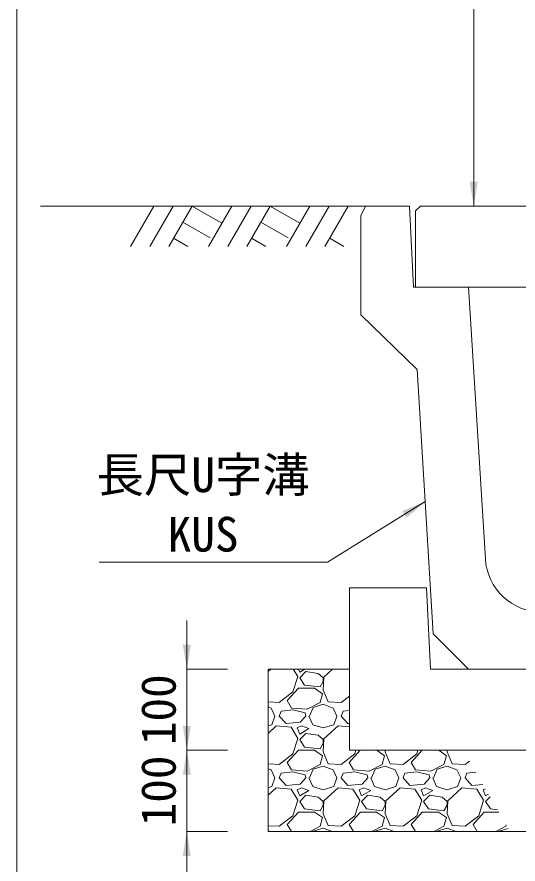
# Model space of a CAD drawing. Units: millimetres at full size, sheet at 1:40. Extents: x 206103 to 244503, y 883348 to 903496.
# Drawn here: x 221303 to 221920, y 887608 to 888651 of the extents above; entities that cross this region are included whole.
import ezdxf
from ezdxf.enums import TextEntityAlignment as Align

# ---------------------------------------------------------------- set-up
doc = ezdxf.new("R2010")
doc.units = ezdxf.units.MM
doc.header["$LTSCALE"] = 40
for name, color, linetype, lineweight in [('0_2', 7, 'Continuous', 20), ('図枠', 5, 'Continuous', 13), ('基礎ブロック', 2, 'Continuous', 13), ('基礎材', 7, 'Continuous', 15), ('寸法線', 7, 'Continuous', 13), ('引出線', 4, 'Continuous', 13), ('本体', 2, 'Continuous', 13), ('ﾊｯﾁﾝｸﾞ', 7, 'Continuous', 5)]:
    doc.layers.add(name, color=color, linetype=linetype, lineweight=lineweight)
doc.styles.add('ＭＳ ゴシック', font='')
doc.styles.get('ＭＳ ゴシック').set_extended_font_data('MS Gothic')

# ---------------------------------------------------------------- blocks, each defined once
blk = doc.blocks.new('filled_arrow')
at = {"color": 0, "linetype": 'Continuous', "lineweight": -2}
blk.add_solid([(7.5, 1.25), (0, 0), (7.5, -1.25)], dxfattribs=at)

msp = doc.modelspace()

# ---------------------------------------------------------------- linework, layer by layer
at = {"layer": '0_2'}
msp.add_line((221732.16, 888418.33), (221332.16, 888418.33), dxfattribs=at)
at = {"layer": '図枠'}
msp.add_line((221303.21, 903148.33), (221303.21, 883448.33), dxfattribs=at)
at = {"layer": '基礎ブロック'}
for p, q in [((221807.21, 887948.33), (221712.21, 887948.33)), ((221712.21, 887948.33), (221712.21, 887848.33)), ((221812.21, 887848.33), (221807.21, 887948.33)), ((221712.21, 887848.33), (221712.21, 887748.33)), ((222474.21, 887848.33), (221812.21, 887848.33)), ((221712.21, 887748.33), (222574.21, 887748.33))]:
    msp.add_line(p, q, dxfattribs=at)
at = {"layer": '基礎材'}
for p, q in [((221612.21, 887848.33), (221612.21, 887648.33)), ((221612.21, 887648.33), (222674.21, 887648.33))]:
    msp.add_line(p, q, dxfattribs=at)
at = {"layer": '基礎材', "lineweight": 13}
msp.add_line((221712.21, 887848.33), (221612.21, 887848.33), dxfattribs=at)
at = {"layer": '寸法線'}
for p, q in [((221865.21, 888418.33), (221865.21, 889418.33)), ((222321.16, 888418.33), (221865.21, 888418.33)), ((221512.21, 887688.33), (221512.21, 887908.33)), ((221562.21, 887848.33), (221512.21, 887848.33)), ((221512.21, 887588.33), (221512.21, 887808.33)), ((221562.21, 887748.33), (221512.21, 887748.33)), ((221562.21, 887748.33), (221512.21, 887748.33)), ((221562.21, 887648.33), (221512.21, 887648.33))]:
    msp.add_line(p, q, dxfattribs=at)
at = {"layer": '引出線'}
msp.add_lwpolyline([(221805.46, 888054.53), (221685.25, 887980.08), (221404.41, 887980.08)], dxfattribs=at)
at = {"layer": '本体'}
for p, q in [((221726.16, 888406.33), (221732.16, 888418.33)), ((221732.16, 888418.33), (221786.16, 888418.33)), ((221786.16, 888418.33), (221791.16, 888318.33)), ((221726.16, 888406.33), (221726.16, 888284.33)), ((221791.16, 888318.33), (221858.66, 888318.33)), ((221858.66, 888318.33), (221879.55, 887983.96)), ((221726.16, 888284.33), (221795.66, 888217.33)), ((221795.66, 888217.33), (221815.26, 887891.73)), ((221858.66, 887848.33), (221815.26, 887891.73)), ((221858.66, 887848.33), (222258.66, 887848.33))]:
    msp.add_line(p, q, dxfattribs=at)
at = {"layer": '本体', "lineweight": 20}
msp.add_lwpolyline([(221793.66, 888318.33), (222323.66, 888318.33), (222323.66, 888412.33), (222317.66, 888418.33), (221799.66, 888418.33), (221793.66, 888412.33)], close=True, dxfattribs=at)
at = {"layer": '本体'}
msp.add_arc((221949.42, 887988.33), 70, 183.57633, 270, dxfattribs=at)
at = {"layer": 'ﾊｯﾁﾝｸﾞ', "lineweight": 9}
for p, q in [((221471.6, 888418.33), (221442.95, 888368.71)), ((221495.22, 888418.33), (221466.57, 888368.71)), ((221518.84, 888418.33), (221490.19, 888368.71)), ((221518.84, 888418.33), (221555.41, 888397.22)), ((221567.6, 888418.33), (221538.95, 888368.71)), ((221591.22, 888418.33), (221562.57, 888368.71)), ((221614.84, 888418.33), (221586.19, 888368.71)), ((221614.84, 888418.33), (221651.41, 888397.22)), ((221663.59, 888418.33), (221634.95, 888368.71)), ((221687.22, 888418.33), (221658.57, 888368.71)), ((221710.84, 888418.33), (221682.19, 888368.71)), ((221507.42, 888398.55), (221540.83, 888379.26)), ((221603.42, 888398.55), (221636.83, 888379.26)), ((221496, 888378.76), (221513.41, 888368.71)), ((221591.99, 888378.76), (221609.41, 888368.71)), ((221688, 888378.76), (221705.41, 888368.71))]:
    msp.add_line(p, q, dxfattribs=at)
at = {"layer": 'ﾊｯﾁﾝｸﾞ'}
for p, q in [((221615.39, 887848.33), (221612.21, 887845.42)), ((221648.8, 887839.25), (221643.26, 887848.33)), ((221649.59, 887848.33), (221651.09, 887844.58)), ((221651.09, 887844.58), (221657.33, 887848.33)), ((221658.71, 887845.35), (221651.09, 887837.73)), ((221673.95, 887843.06), (221658.71, 887845.35)), ((221680.05, 887837.73), (221673.95, 887843.06)), ((221691.59, 887848.33), (221680.81, 887838.49)), ((221642.71, 887820.2), (221648.8, 887839.25)), ((221651.09, 887837.73), (221657.19, 887828.58)), ((221676.24, 887826.3), (221680.05, 887833.15)), ((221680.81, 887838.49), (221680.05, 887822.49)), ((221680.05, 887833.15), (221680.05, 887837.73)), ((221625.94, 887807.25), (221642.71, 887820.2)), ((221635.85, 887809.53), (221649.57, 887824.77)), ((221649.57, 887824.77), (221669.38, 887824.77)), ((221657.19, 887828.58), (221676.24, 887826.3)), ((221669.38, 887824.77), (221679.28, 887817.91)), ((221680.05, 887822.49), (221686.14, 887808.01)), ((221641.18, 887800.39), (221635.85, 887809.53)), ((221679.28, 887817.91), (221676.24, 887807.25)), ((221702.14, 887807.25), (221712.21, 887815.02)), ((221712.05, 887809.53), (221712.21, 887809.7)), ((221712.21, 887809.27), (221712.05, 887809.53)), ((221612.21, 887807.9), (221625.94, 887807.25)), ((221612.21, 887801.83), (221616.04, 887800.39)), ((221616.04, 887800.39), (221620.61, 887790.48)), ((221642.71, 887798.1), (221628.23, 887796.58)), ((221660.23, 887798.86), (221641.18, 887800.39)), ((221657.95, 887794.29), (221642.71, 887798.1)), ((221676.24, 887807.25), (221660.23, 887798.86)), ((221663.28, 887790.48), (221667.85, 887801.15)), ((221667.85, 887801.15), (221680.05, 887804.96)), ((221680.05, 887804.96), (221692.24, 887800.39)), ((221686.14, 887808.01), (221702.14, 887807.25)), ((221692.24, 887800.39), (221696.81, 887790.48)), ((221616.8, 887779.81), (221620.61, 887790.48)), ((221625.94, 887790.48), (221628.23, 887796.58)), ((221634.33, 887781.34), (221625.94, 887790.48)), ((221658.71, 887790.48), (221651.85, 887782.86)), ((221658.71, 887790.48), (221657.95, 887794.29)), ((221662.52, 887790.48), (221667.09, 887779.81)), ((221693, 887779.81), (221696.81, 887790.48)), ((221702.14, 887790.48), (221704.43, 887796.58)), ((221710.53, 887781.34), (221702.14, 887790.48)), ((221712.21, 887797.4), (221704.43, 887796.58)), ((221612.21, 887778.46), (221616.8, 887779.81)), ((221622.13, 887778.29), (221612.21, 887769.22)), ((221640.42, 887776.77), (221622.13, 887778.29)), ((221651.85, 887782.86), (221634.33, 887781.34)), ((221653.38, 887778.29), (221648.04, 887776)), ((221662.52, 887775.24), (221653.38, 887778.29)), ((221667.09, 887779.81), (221680.05, 887776)), ((221680.05, 887776), (221693, 887779.81)), ((221698.33, 887778.29), (221680.81, 887762.29)), ((221712.21, 887777.13), (221698.33, 887778.29)), ((221712.21, 887781.48), (221710.53, 887781.34)), ((221648.8, 887763.05), (221640.42, 887776.77)), ((221648.04, 887776), (221651.09, 887768.38)), ((221651.09, 887768.38), (221662.52, 887775.24)), ((221658.71, 887769.15), (221651.09, 887761.53)), ((221673.95, 887766.86), (221658.71, 887769.15)), ((221680.05, 887761.53), (221673.95, 887766.86)), ((221642.71, 887744), (221648.8, 887763.05)), ((221651.09, 887761.53), (221657.19, 887752.38)), ((221676.24, 887750.1), (221680.05, 887756.95)), ((221680.81, 887762.29), (221680.05, 887746.29)), ((221680.05, 887756.95), (221680.05, 887761.53)), ((221635.85, 887733.33), (221649.57, 887748.57)), ((221649.57, 887748.57), (221669.38, 887748.57)), ((221657.19, 887752.38), (221676.24, 887750.1)), ((221669.38, 887748.57), (221679.28, 887741.71)), ((221680.05, 887746.29), (221686.14, 887731.81)), ((221712.05, 887733.33), (221725.55, 887748.33)), ((221718.91, 887744), (221720.29, 887748.33)), ((221745.93, 887748.33), (221755.48, 887741.71)), ((221756.34, 887748.33), (221756.25, 887746.29)), ((221756.25, 887746.29), (221762.34, 887731.81)), ((221788.25, 887733.33), (221801.75, 887748.33)), ((221795.11, 887744), (221796.49, 887748.33)), ((221822.13, 887748.33), (221831.68, 887741.71)), ((221832.54, 887748.33), (221832.45, 887746.29)), ((221832.45, 887746.29), (221838.54, 887731.81)), ((221625.94, 887731.05), (221642.71, 887744)), ((221679.28, 887741.71), (221676.24, 887731.05)), ((221702.14, 887731.05), (221718.91, 887744)), ((221755.48, 887741.71), (221752.44, 887731.05)), ((221778.34, 887731.05), (221795.11, 887744)), ((221831.68, 887741.71), (221828.64, 887731.05)), ((221612.21, 887731.7), (221625.94, 887731.05)), ((221612.21, 887725.63), (221616.04, 887724.19)), ((221641.18, 887724.19), (221635.85, 887733.33)), ((221676.24, 887731.05), (221660.23, 887722.66)), ((221663.28, 887714.28), (221667.85, 887724.95)), ((221667.85, 887724.95), (221680.05, 887728.76)), ((221680.05, 887728.76), (221692.24, 887724.19)), ((221686.14, 887731.81), (221702.14, 887731.05)), ((221717.38, 887724.19), (221712.05, 887733.33)), ((221752.44, 887731.05), (221736.43, 887722.66)), ((221739.48, 887714.28), (221744.05, 887724.95)), ((221744.05, 887724.95), (221756.25, 887728.76)), ((221756.25, 887728.76), (221768.44, 887724.19)), ((221762.34, 887731.81), (221778.34, 887731.05)), ((221793.58, 887724.19), (221788.25, 887733.33)), ((221828.64, 887731.05), (221812.63, 887722.66)), ((221815.68, 887714.28), (221820.25, 887724.95)), ((221820.25, 887724.95), (221832.45, 887728.76)), ((221832.45, 887728.76), (221844.64, 887724.19)), ((221838.54, 887731.81), (221854.54, 887731.05)), ((221854.54, 887731.05), (221859.84, 887735.14)), ((221616.04, 887724.19), (221620.61, 887714.28)), ((221625.94, 887714.28), (221628.23, 887720.38)), ((221642.71, 887721.9), (221628.23, 887720.38)), ((221660.23, 887722.66), (221641.18, 887724.19)), ((221657.95, 887718.09), (221642.71, 887721.9)), ((221658.71, 887714.28), (221657.95, 887718.09)), ((221692.24, 887724.19), (221696.81, 887714.28)), ((221702.14, 887714.28), (221704.43, 887720.38)), ((221718.91, 887721.9), (221704.43, 887720.38)), ((221736.43, 887722.66), (221717.38, 887724.19)), ((221734.15, 887718.09), (221718.91, 887721.9)), ((221734.91, 887714.28), (221734.15, 887718.09)), ((221768.44, 887724.19), (221773.01, 887714.28)), ((221778.34, 887714.28), (221780.63, 887720.38)), ((221795.11, 887721.9), (221780.63, 887720.38)), ((221812.63, 887722.66), (221793.58, 887724.19)), ((221810.35, 887718.09), (221795.11, 887721.9)), ((221811.11, 887714.28), (221810.35, 887718.09)), ((221844.64, 887724.19), (221849.21, 887714.28)), ((221854.54, 887714.28), (221856.83, 887720.38)), ((221867.7, 887721.52), (221856.83, 887720.38)), ((221616.8, 887703.61), (221620.61, 887714.28)), ((221634.33, 887705.14), (221625.94, 887714.28)), ((221651.85, 887706.66), (221634.33, 887705.14)), ((221658.71, 887714.28), (221651.85, 887706.66)), ((221662.52, 887714.28), (221667.09, 887703.61)), ((221693, 887703.61), (221696.81, 887714.28)), ((221710.53, 887705.14), (221702.14, 887714.28)), ((221728.05, 887706.66), (221710.53, 887705.14)), ((221734.91, 887714.28), (221728.05, 887706.66)), ((221738.72, 887714.28), (221743.29, 887703.61)), ((221769.2, 887703.61), (221773.01, 887714.28)), ((221786.73, 887705.14), (221778.34, 887714.28)), ((221804.25, 887706.66), (221786.73, 887705.14)), ((221811.11, 887714.28), (221804.25, 887706.66)), ((221814.92, 887714.28), (221819.49, 887703.61)), ((221845.4, 887703.61), (221849.21, 887714.28)), ((221862.93, 887705.14), (221854.54, 887714.28)), ((221876.48, 887706.32), (221862.93, 887705.14)), ((221612.21, 887702.26), (221616.8, 887703.61)), ((221622.13, 887702.09), (221612.21, 887693.02)), ((221640.42, 887700.57), (221622.13, 887702.09)), ((221648.8, 887686.85), (221640.42, 887700.57)), ((221653.38, 887702.09), (221648.04, 887699.8)), ((221648.04, 887699.8), (221651.09, 887692.18)), ((221651.09, 887692.18), (221662.52, 887699.04)), ((221662.52, 887699.04), (221653.38, 887702.09)), ((221667.09, 887703.61), (221680.05, 887699.8)), ((221680.05, 887699.8), (221693, 887703.61)), ((221698.33, 887702.09), (221680.81, 887686.09)), ((221716.62, 887700.57), (221698.33, 887702.09)), ((221725, 887686.85), (221716.62, 887700.57)), ((221729.58, 887702.09), (221724.24, 887699.8)), ((221724.24, 887699.8), (221727.29, 887692.18)), ((221727.29, 887692.18), (221738.72, 887699.04)), ((221738.72, 887699.04), (221729.58, 887702.09)), ((221743.29, 887703.61), (221756.25, 887699.8)), ((221756.25, 887699.8), (221769.2, 887703.61)), ((221774.53, 887702.09), (221757.01, 887686.09)), ((221792.82, 887700.57), (221774.53, 887702.09)), ((221801.2, 887686.85), (221792.82, 887700.57)), ((221805.78, 887702.09), (221800.44, 887699.8)), ((221800.44, 887699.8), (221803.49, 887692.18)), ((221803.49, 887692.18), (221814.92, 887699.04)), ((221814.92, 887699.04), (221805.78, 887702.09)), ((221819.49, 887703.61), (221832.45, 887699.8)), ((221832.45, 887699.8), (221845.4, 887703.61)), ((221850.73, 887702.09), (221833.21, 887686.09)), ((221869.02, 887700.57), (221850.73, 887702.09)), ((221877.4, 887686.85), (221869.02, 887700.57)), ((221879.52, 887701.04), (221876.64, 887699.8)), ((221876.64, 887699.8), (221879.69, 887692.18)), ((221879.69, 887692.18), (221883.36, 887694.39)), ((221642.71, 887667.8), (221648.8, 887686.85)), ((221658.71, 887692.95), (221651.09, 887685.33)), ((221651.09, 887685.33), (221657.19, 887676.18)), ((221673.95, 887690.66), (221658.71, 887692.95)), ((221680.05, 887685.33), (221673.95, 887690.66)), ((221680.81, 887686.09), (221680.05, 887670.09)), ((221680.05, 887680.75), (221680.05, 887685.33)), ((221718.91, 887667.8), (221725, 887686.85)), ((221734.91, 887692.95), (221727.29, 887685.33)), ((221727.29, 887685.33), (221733.39, 887676.18)), ((221750.15, 887690.66), (221734.91, 887692.95)), ((221756.25, 887685.33), (221750.15, 887690.66)), ((221757.01, 887686.09), (221756.25, 887670.09)), ((221756.25, 887680.75), (221756.25, 887685.33)), ((221795.11, 887667.8), (221801.2, 887686.85)), ((221811.11, 887692.95), (221803.49, 887685.33)), ((221803.49, 887685.33), (221809.59, 887676.18)), ((221826.35, 887690.66), (221811.11, 887692.95)), ((221832.45, 887685.33), (221826.35, 887690.66)), ((221833.21, 887686.09), (221832.45, 887670.09)), ((221832.45, 887680.75), (221832.45, 887685.33)), ((221871.31, 887667.8), (221877.4, 887686.85)), ((221885.34, 887690.97), (221879.69, 887685.33)), ((221879.69, 887685.33), (221885.79, 887676.18)), ((221657.19, 887676.18), (221676.24, 887673.9)), ((221676.24, 887673.9), (221680.05, 887680.75)), ((221733.39, 887676.18), (221752.44, 887673.9)), ((221752.44, 887673.9), (221756.25, 887680.75)), ((221809.59, 887676.18), (221828.64, 887673.9)), ((221828.64, 887673.9), (221832.45, 887680.75)), ((221885.79, 887676.18), (221894.48, 887675.14)), ((221625.94, 887654.85), (221642.71, 887667.8)), ((221635.85, 887657.13), (221649.57, 887672.37)), ((221649.57, 887672.37), (221669.38, 887672.37)), ((221669.38, 887672.37), (221679.28, 887665.51)), ((221679.28, 887665.51), (221676.24, 887654.85)), ((221680.05, 887670.09), (221686.14, 887655.61)), ((221702.14, 887654.85), (221718.91, 887667.8)), ((221712.05, 887657.13), (221725.77, 887672.37)), ((221725.77, 887672.37), (221745.58, 887672.37)), ((221745.58, 887672.37), (221755.48, 887665.51)), ((221755.48, 887665.51), (221752.44, 887654.85)), ((221756.25, 887670.09), (221762.34, 887655.61)), ((221778.34, 887654.85), (221795.11, 887667.8)), ((221788.25, 887657.13), (221801.97, 887672.37)), ((221801.97, 887672.37), (221821.78, 887672.37)), ((221821.78, 887672.37), (221831.68, 887665.51)), ((221831.68, 887665.51), (221828.64, 887654.85)), ((221832.45, 887670.09), (221838.54, 887655.61)), ((221854.54, 887654.85), (221871.31, 887667.8)), ((221864.45, 887657.13), (221878.17, 887672.37)), ((221878.17, 887672.37), (221896.08, 887672.37)), ((221612.21, 887655.5), (221625.94, 887654.85)), ((221640.99, 887648.33), (221635.85, 887657.13)), ((221676.24, 887654.85), (221663.8, 887648.33)), ((221667.85, 887648.75), (221680.05, 887652.56)), ((221680.05, 887652.56), (221691.33, 887648.33)), ((221686.14, 887655.61), (221702.14, 887654.85)), ((221717.19, 887648.33), (221712.05, 887657.13)), ((221752.44, 887654.85), (221740, 887648.33)), ((221744.05, 887648.75), (221756.25, 887652.56)), ((221756.25, 887652.56), (221767.53, 887648.33)), ((221762.34, 887655.61), (221778.34, 887654.85)), ((221793.39, 887648.33), (221788.25, 887657.13)), ((221828.64, 887654.85), (221816.2, 887648.33)), ((221820.25, 887648.75), (221832.45, 887652.56)), ((221832.45, 887652.56), (221843.73, 887648.33)), ((221838.54, 887655.61), (221854.54, 887654.85)), ((221869.59, 887648.33), (221864.45, 887657.13)), ((221904.84, 887654.85), (221892.4, 887648.33)), ((221896.45, 887648.75), (221907.69, 887652.26)), ((221905.29, 887656.42), (221904.84, 887654.85)), ((221612.21, 887649.43), (221615.13, 887648.33)), ((221667.68, 887648.33), (221667.85, 887648.75)), ((221743.88, 887648.33), (221744.05, 887648.75)), ((221820.08, 887648.33), (221820.25, 887648.75)), ((221896.28, 887648.33), (221896.45, 887648.75))]:
    msp.add_line(p, q, dxfattribs=at)

# ---------------------------------------------------------------- block references
at = {"layer": '寸法線', "xscale": 4, "yscale": 4}
for p, rotation in [((221865.21, 888418.33), 90), ((221512.21, 887848.33), 90), ((221512.21, 887748.33), 90), ((221512.21, 887748.33), 270), ((221512.21, 887648.33), 270)]:
    msp.add_blockref('filled_arrow', p, dxfattribs=dict(at, rotation=rotation))
at = {"layer": '引出線', "xscale": 4, "yscale": 4, "rotation": 211.8}
msp.add_blockref('filled_arrow', (221805.46, 888054.53), dxfattribs=at)

# ---------------------------------------------------------------- texts
at = {"layer": '寸法線', "style": 'ＭＳ ゴシック'}
for p in [(221477.21, 887798.33), (221477.21, 887698.33)]:
    msp.add_text('100', height=42.72, rotation=90, dxfattribs=at).set_placement(p, align=Align.MIDDLE_CENTER)
at = {"layer": '引出線', "style": 'ＭＳ ゴシック'}
for s, p in [('長尺U字溝', (221401.21, 888053.32)), ('KUS', (221488.62, 887980.19))]:
    msp.add_text(s, height=42.72, dxfattribs=at).set_placement(p, align=Align.BOTTOM_LEFT)

doc.saveas('drawing.dxf')
